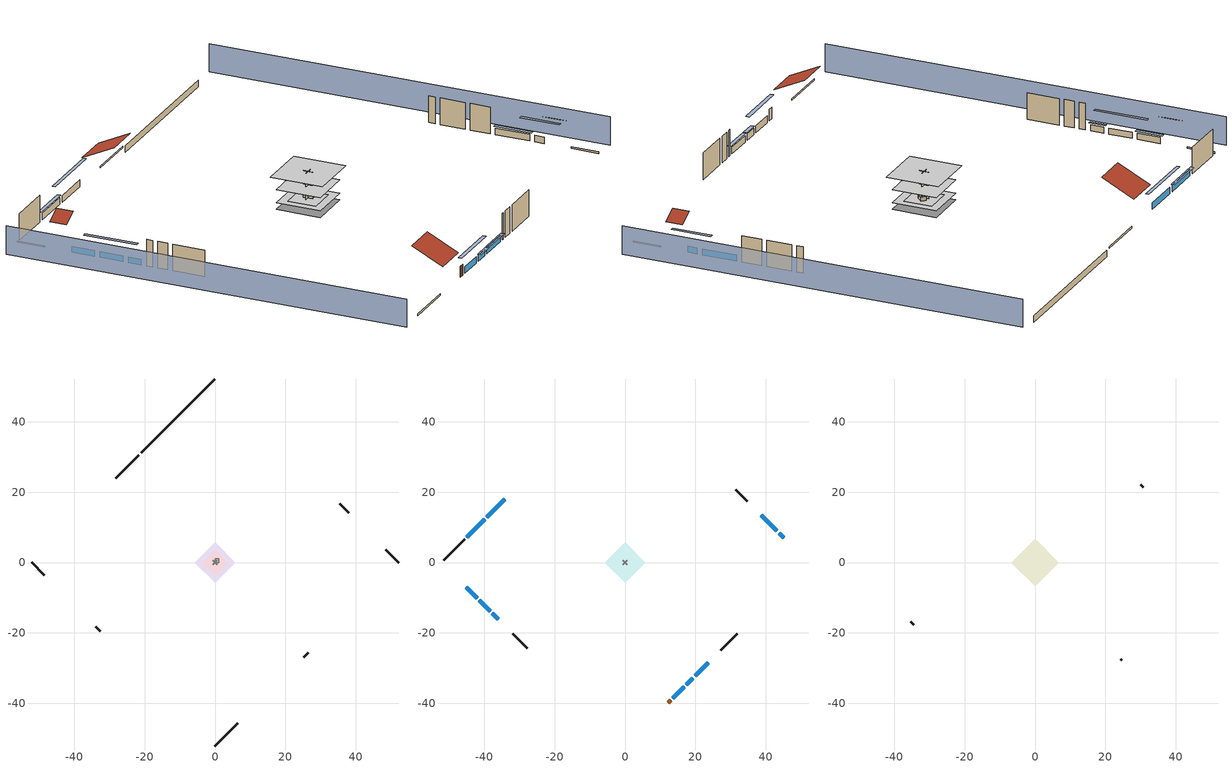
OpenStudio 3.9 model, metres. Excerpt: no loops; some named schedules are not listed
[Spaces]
garage 1
 floor foundation (Slab1 construction): -3.66,0 0,3.66 3.66,0 0,-3.66 z0
 wall outside (Wall1 construction): 38.02,14.15 35.43,16.73 z0.3:5.18
 wall outside (Wall2 construction): 25.26,-26.91 26.55,-25.62 z0.3:5.18
 wall outside (Wall12 construction): -33.88,-18.29 -32.58,-19.58 z0.3:5.18
 wall to conditioned space 1 (Wall5 construction Reversed): 0.65,0.65 -0.65,-0.65 z0.3:5.18
 wall to conditioned space 1 (Wall6 construction Reversed): -0.65,0.65 0.65,-0.65 z0.3:5.18
crawlspace - vented 1
 floor foundation (Slab2 construction): -5.72,0 0,5.72 5.72,0 0,-5.72 z-0.91
 wall outside (RimJoist1 construction): -21.69,30.47 -28.18,23.99 z0.3:0.61
 wall outside (RimJoist2 construction): 52.17,0 48.57,3.6 z0.3:0.61
 wall outside (RimJoist3 construction): 0,-52.17 6.49,-45.68 z0.3:0.61
 wall outside (RimJoist4 construction): -52.17,0 -48.57,-3.6 z0.3:0.61
 wall foundation (FoundationWall1 construction): 0,52.17 -21.04,31.13 z-0.91:0.3
central ac and furnace airloop ret air space
 floor adiabatic (AdiabaticConst): 0,0 0,1 1,1 1,0 z0
 wall adiabatic (AdiabaticConst): 0,1 0,0 1,0 1,1 0,1 z0:1
 ceiling adiabatic (AdiabaticConst): 1,0 1,1 0,1 0,0 z1
conditioned space 1
 floor to crawlspace - vented 1 (Floor1 construction): -5.72,0 0,5.72 5.72,0 0,-5.72 z0.3
 floor to garage 1 (Floor2 construction): -3.66,0 0,3.66 3.66,0 0,-3.66 z0.3
 floor adiabatic (AdiabaticFloorConstruction): -5.72,0 0,5.72 5.72,0 0,-5.72 z2.74
 wall outside (Wall3 construction): -45.61,6.56 -51.51,0.66 z0.3:5.18
 wall outside (Wall4 construction): 34.78,17.39 31.5,20.67 z0.3:5.18
 wall outside (Wall7 construction): 27.21,-24.96 31.93,-20.24 z0.3:5.18
 wall outside (Wall8 construction): -31.93,-20.24 -27.74,-24.42 z0.3:5.18
 wall outside (AdiabaticWallConstruction): -34.19,17.98 -39.24,12.92 / -39.9,12.27 -44.95,7.21 / 13.6,-38.57 16.82,-35.34 z0.3:1.52; 45.09,7.07 43.8,8.36 / 43.15,9.02 38.68,13.49 / 19.91,-32.26 23.7,-28.47 z0.3:1.49; 17.48,-34.69 19.25,-32.91 / -41.4,-10.77 -38.36,-13.8 / -45.09,-7.07 -42.06,-10.11 z0.3:1.43; -37.71,-14.46 -35.98,-16.18 z0.3:1.4
 wall outside (AdiabaticWallConstruction 1): 12.29,-39.87 12.94,-39.23 z0.3:2.34
 window (WindowConstruction): -34.19,17.98 -39.24,12.92 z0.3:1.52
 window (WindowConstruction 1): -39.9,12.27 -44.95,7.21 z0.3:1.52
 window (WindowConstruction 2): 45.09,7.07 43.8,8.36 z0.3:1.49
 window (WindowConstruction 3): 43.15,9.02 38.68,13.49 z0.3:1.49
 window (WindowConstruction 4): 13.6,-38.57 16.82,-35.34 z0.3:1.52
 window (WindowConstruction 5): 17.48,-34.69 19.25,-32.91 z0.3:1.43
 window (WindowConstruction 6): 19.91,-32.26 23.7,-28.47 z0.3:1.49
 window (WindowConstruction 7): -41.4,-10.77 -38.36,-13.8 z0.3:1.43
 window (WindowConstruction 8): -37.71,-14.46 -35.98,-16.18 z0.3:1.4
 window (WindowConstruction 9): -45.09,-7.07 -42.06,-10.11 z0.3:1.43
 door (Door): 12.29,-39.87 12.94,-39.23 z0.3:2.34
 ceiling adiabatic (AdiabaticFloorConstruction): 0,-5.72 5.72,0 0,5.72 -5.72,0 z2.74
attic - vented 1
 floor to conditioned space 1 (Floor3 construction Reversed): -6.79,0 0,6.79 6.79,0 0,-6.79 z5.18
 wall outside (Wall9 construction): 30.84,21.32 30.05,22.12 z0.3:5.18
 wall outside (Wall10 construction): -35.33,-16.84 -34.53,-17.63 z0.3:5.18
 wall outside (Wall11 construction): 24.36,-27.81 24.6,-27.57 z0.3:5.18
 roof outside (Roof1 construction): -33.53,18.63,5.18 -29.33,14.43,8.15 -24.64,19.13,8.15 -28.84,23.33,5.18
 roof outside (Roof2 construction): 45.75,6.42,5.18 43.81,4.48,6.55 45.98,2.32,6.55 47.91,4.26,5.18
 roof outside (Roof3 construction): -45.75,-6.42,5.18 -43.81,-4.48,6.55 -45.98,-2.32,6.55 -47.91,-4.26,5.18
 roof outside (Roof4 construction): 11.64,-40.53,5.18 7.62,-36.51,8.02 3.13,-41,8.02 7.14,-45.02,5.18
shading: -55.4,-3.23 -3.23,-55.4 / 55.4,3.23 3.23,55.4 z0:5.18; -41.18,10.98 -32.25,19.92 -32.68,20.35 -41.61,11.41 z4.27; -45.17,7 -39.68,12.48 -40.12,12.91 -45.6,7.43 z1.83; 41.86,10.3 47.03,5.14 47.46,5.57 42.3,10.73 z4.24; 38.46,13.71 43.36,8.8 43.79,9.23 38.89,14.14 z1.8; 18.76,-33.4 11.66,-40.51 12.09,-40.94 19.19,-33.83 z4.27; 19.47,-32.7 17.27,-34.9 17.7,-35.33 19.9,-33.13 z1.74; 23.92,-28.25 19.69,-32.47 20.12,-32.9 24.35,-28.68 z1.8; -36.43,-15.74 -43.34,-8.83 -43.77,-9.26 -36.86,-16.17 z4.18; -35.77,-16.4 -37.92,-14.24 -38.35,-14.67 -36.2,-16.83 z1.71; -41.84,-10.33 -45.31,-6.86 -45.74,-7.29 -42.27,-10.76 z1.74
[Site]
Portland Intl Arpt_OR: Latitude {deg}=45.59; Longitude {deg}=-122.6; Time Zone {hr}=-8; Elevation {m}=33; Terrain=Suburbs; Keep Site Location Information=Yes
[Site:GroundTemperature:Shallow]
10.2558, 8.96328, 8.85977, 9.47314, 11.9355, 14.3863, 16.5111, 17.8571, 17.9714, 16.8767, 14.8061, 12.4304
[Site:WaterMainsTemperature]
Calculation Method=Schedule; Temperature Schedule=mains temperature schedule
[Building]
Building 1
[Material] Roughness=Rough
Name | Thickness {m} | Conductivity {W/m-K} | Density {kg/m3} | Specific Heat {J/kg-K} | Thermal Absorptance | Solar Absorptance | Visible Absorptance
asphalt or fiberglass shingles | 0.00635 | 0.162714 | 1121.4 | 1465.45 | 0.9 | 0.85 | 0.85
roof rigid ins | 0.00281632 | 0.029427 | 32.04 | 1214.23 | 0.9 | 0.7 | 0.7
osb sheathing 0.5 in. | 0.0127 | 0.115458 | 512.64 | 1214.23 | 0.9 | 0.6 | 0.6
wood siding | 0.0254 | 0.102417 | 544.68 | 1172.36 | 0.9 | 0.85 | 0.85
osb sheathing 0.5 in. 1 | 0.0127 | 0.115458 | 512.64 | 1214.23 | 0.9 | 0.7 | 0.7
wall stud and cavity | 0.1397 | 0.727959 | 139.0536 | 1170.24 | 0.9 | 0.6 | 0.6
wall stud and cavity 1 | 0.1397 | 0.0951301 | 139.0536 | 1170.24 | 0.9 | 0.7 | 0.7
gypsum board | 0.0127 | 0.160291 | 801 | 837.4 | 0.9 | 0.6 | 0.6
osb sheathing 0.5 in. 2; osb sheathing 0.5 in. 3 | 0.0127 | 0.115458 | 512.64 | 1214.23
wall stud and cavity 2 | 0.1397 | 0.0856282 | 139.0536 | 1170.24 | 0.9 | 0.7 | 0.7
rim joist stud and cavity | 0.0508 | 0.178688 | 50.32683 | 1063.81 | 0.9 | 0.6 | 0.6
floor stud and cavity | 0.1397 | 0.0972396 | 92.3553 | 1139.71 | 0.9 | 0.7 | 0.7
floor rigid ins | 0.051816 | 0.029427 | 32.04 | 1214.23 | 0.9 | 0.7 | 0.7
osb sheathing 0.75 in. | 0.01905 | 0.115458 | 512.64 | 1214.23 | 0.9 | 0.7 | 0.7
floor covering | 0.0127 | 0.0433444 | 54.468 | 1339.84 | 0.9 | 0.6 | 0.6
ceiling loosefill ins | 0.0846667 | 0.0480833 | 16.02 | 1046.75 | 0.9 | 0.7 | 0.7
ceiling stud and cavity | 0.1397 | 0.0920385 | 65.682 | 1177.47 | 0.9 | 0.7 | 0.7
concrete 4.0 in. | 0.1016 | 1.803125 | 2242.8 | 837.4 | 0.9 | 0.7 | 0.7
concrete 8.0 in. | 0.2032 | 1.803125 | 2242.8 | 837.4 | 0.9 | 0.7 | 0.7
soil 0.5 in. | 0.0127 | 1.3848 | 1842.3 | 418.7 | 0.9 | 0.7 | 0.7
wood siding 1; wood siding 2 | 0.0254 | 0.102417 | 544.68 | 1172.36
wall rigid ins; floor rigid ins 1 | 0.512978 | 0.029427 | 32.04 | 1214.23 | 0.9 | 0.7 | 0.7
wall stud and cavity 3 | 0.0889 | 0.380278 | 52.3479 | 1209.89 | 0.9 | 0.7 | 0.7
door material | 0.04445 | 0.0612267 | 512.64 | 1214.23 | 0.9 | 0.7 | 0.7
floor stud and cavity 1 | 0.1397 | 1.75129 | 37.0049 | 1207.88 | 0.9 | 0.7 | 0.7
wall stud and cavity 4 | 0.0889 | 0.391764 | 83.0341 | 1211.67 | 0.9 | 0.7 | 0.7
furniture material conditioned space 1; furniture material garage 1 | 0.1524 | 0.115458 | 640.8 | 1214.23 | 0.9 | 0.6 | 0.6
[Construction]
Roof1 construction; Roof2 construction; Roof3 construction; Roof4 construction: asphalt or fiberglass shingles, roof rigid ins, osb sheathing 0.5 in.
Wall1 construction; Wall2 construction: wood siding, osb sheathing 0.5 in. 1, wall stud and cavity
Wall3 construction; Wall4 construction: wood siding, osb sheathing 0.5 in. 1, wall stud and cavity 1, gypsum board
Wall5 construction Reversed: gypsum board, wall stud and cavity 2, osb sheathing 0.5 in. 2
Wall6 construction Reversed: gypsum board, wall stud and cavity 2, osb sheathing 0.5 in. 3
Wall7 construction; Wall8 construction: wood siding, osb sheathing 0.5 in. 3, wall stud and cavity 1, gypsum board
Wall9 construction; Wall10 construction; Wall11 construction; Wall12 construction: wood siding, osb sheathing 0.5 in. 3, wall stud and cavity
RimJoist1 construction; RimJoist2 construction; RimJoist3 construction; RimJoist4 construction: wood siding, rim joist stud and cavity
Floor1 construction; Floor2 construction: floor stud and cavity, floor rigid ins, osb sheathing 0.75 in., floor covering
Floor3 construction Reversed: gypsum board, ceiling stud and cavity, ceiling loosefill ins
Slab1 construction: concrete 4.0 in.
FoundationWall1 construction: concrete 8.0 in.
Slab2 construction: soil 0.5 in.
WindowConstruction; WindowConstruction 1; WindowConstruction 2; WindowConstruction 3; WindowConstruction 4; WindowConstruction 5; WindowConstruction 6; WindowConstruction 7; WindowConstruction 8; WindowConstruction 9: WindowMaterial
AdiabaticWallConstruction: wood siding 1, wall rigid ins, wall stud and cavity 3, gypsum board
Door: door material
AdiabaticWallConstruction 1: wood siding 2, wall rigid ins, wall stud and cavity 3, gypsum board
AdiabaticFloorConstruction: floor stud and cavity 1, floor rigid ins 1, osb sheathing 0.75 in., floor covering
PartitionWallConstruction: gypsum board, wall stud and cavity 4, gypsum board
furniture construction conditioned space 1: furniture material conditioned space 1
furniture construction garage 1: furniture material garage 1
AdiabaticConst: Adiabatic
[WindowMaterial:SimpleGlazingSystem]
WindowMaterial: U-Factor {W/m2-K}=4.76952; Solar Heat Gain Coefficient=0.63
[Material:NoMass]
Adiabatic: Roughness=Rough; Thermal Resistance {m2-K/W}=176.1
[ThermalZone] Multiplier=1; Use Ideal Air Loads=No
Name | Volume {m3} | Thermostat
conditioned space | 384.656 | conditioned space temperature setpoint
attic - vented | 66.0439
garage | 65.242
crawlspace - vented | 79.8535
central ac and furnace airloop ret air zone | 1
[Sizing:Zone] Zone Cooling Design Supply Air Temperature Input Method=SupplyAirTemperature; Zone Cooling Design Supply Air Temperature {C}=14; Zone Cooling Design Supply Air Temperature Difference {deltaC}=11.11; Zone Heating Design Supply Air Temperature Input Method=SupplyAirTemperature; Zone Heating Design Supply Air Temperature {C}=40; Zone Heating Design Supply Air Temperature Difference {deltaC}=11.11; Zone Cooling Design Supply Air Humidity Ratio {kg-H2O/kg-air}=0.0085; Zone Heating Design Supply Air Humidity Ratio {kg-H2O/kg-air}=0.008; Cooling Design Air Flow Method=DesignDay; Heating Design Air Flow Method=DesignDay; Account for Dedicated Outdoor Air System=No; Dedicated Outdoor Air System Control Strategy=NeutralSupplyAir; Dedicated Outdoor Air Low Setpoint Temperature for Design {C}=autosize; Dedicated Outdoor Air High Setpoint Temperature for Design {C}=autosize; Zone Load Sizing Method=Sensible Load Only No Latent Load; Zone Latent Cooling Design Supply Air Humidity Ratio Input Method=HumidityRatioDifference; Zone Cooling Design Supply Air Humidity Ratio Difference {kgWater/kgDryAir}=0.005; Zone Latent Heating Design Supply Air Humidity Ratio Input Method=HumidityRatioDifference; Zone Humidification Design Supply Air Humidity Ratio Difference {kgWater/kgDryAir}=0.005; Sizing Option=Coincident
attic - vented; garage; crawlspace - vented; central ac and furnace airloop ret air zone
[Space]
Name | Thermal Zone | Volume {m3}
conditioned space 1 | conditioned space | 384.656
attic - vented 1 | attic - vented | 66.0439
garage 1 | garage | 65.242
crawlspace - vented 1 | crawlspace - vented | 79.8535
central ac and furnace airloop ret air space | central ac and furnace airloop ret air zone
[ThermostatSetpoint:DualSetpoint]
conditioned space temperature setpoint: Heating Setpoint Temperature Schedule=heating setpoint; Cooling Setpoint Temperature Schedule=cooling setpoint; Temperature Difference Between Cutout And Setpoint {deltaC}=0
[Foundation:Kiva] Wall Depth Below Slab {m}=0.2032
Name | Initial Indoor Air Temperature {C} | Wall Height Above Grade {m}
Foundation Kiva 1 | 13.4258 | 0.1016
Foundation Kiva 2 | 7.91658 | 0.3048
[Foundation:Kiva:Settings]
Soil Conductivity {W/m-K}=1.3848; Soil Density {kg/m3}=1842.3; Soil Specific Heat {J/kg-K}=418.7; Ground Solar Absorptivity=0.9; Ground Thermal Absorptivity=0.9; Ground Surface Roughness {m}=0.03; Far-Field Width {m}=40; Deep-Ground Boundary Condition=ZeroFlux; Deep-Ground Depth {m}=40; Minimum Cell Dimension {m}=0.2; Maximum Cell Growth Coefficient=3; Simulation Timestep=Timestep
[SurfaceProperty:ExposedFoundationPerimeter] Exposed Perimeter Calculation Method=TotalExposedPerimeter
Name | Total Exposed Perimeter {m}
Slab1 | 14.6304
Slab2 | 29.74848
[SurfaceProperty:IncidentSolarMultiplier] Incident Solar Multiplier=1; Incident Solar Multiplier Schedule=trans schedule winter=0.85 summer=0.7
Window1; Window2; Window3; Window4; Window5; Window6; Window7; Window8; Window9; Window10
[InternalMass:Definition] Design Level Calculation Method=SurfaceArea
Name | Construction | Surface Area {m2}
partition wall mass | PartitionWallConstruction | 157.749
furniture mass conditioned space 1 | furniture construction conditioned space 1 | 63.09974
furniture mass garage 1 | furniture construction garage 1 | 2.67561
[InternalMass] Multiplier=1
Name | Internal Mass Definition | Space or SpaceType
partition wall mass | partition wall mass | conditioned space 1
furniture mass conditioned space 1 | furniture mass conditioned space 1 | conditioned space 1
furniture mass garage 1 | furniture mass garage 1 | garage 1
[Fan:SystemModel]
central ac and furnace supply fan: Availability Schedule=Always On Discrete; Design Maximum Air Flow Rate {m3/s}=0.942007; Speed Control Method=Discrete; Electric Power Minimum Flow Rate Fraction=0.2; Design Pressure Rise {Pa}=500; Motor Efficiency=1; Motor In Air Stream Fraction=1; Design Electric Power Consumption {W}=autosize; Design Power Sizing Method=PowerPerFlow; Electric Power Per Unit Flow Rate {W/(m3/s)}=794.58; Electric Power Per Unit Flow Rate Per Unit Pressure {W-s/m3-Pa}=1.66667; Fan Total Efficiency=0.7; Motor Loss Radiative Fraction=0; Speed Flow Fraction 1=0.75551; Speed Electric Power Fraction 1=0.43124; Speed Flow Fraction 2=1; Speed Electric Power Fraction 2=1
[EnergyManagementSystem:Sensor]
Name | Output Variable or Output Meter Index Key | Output Variable or Output Meter
central_ac_and_furnace_supply_fan_s; central_ac_and_furnace_supply_fan_s_1 | central ac and furnace supply fan | Fan Electricity Energy
water_heater_amb_temp | garage | Zone Mean Air Temperature
water_heater_amb_rh | garage | Zone Air Relative Humidity
water_heater_T_set | water heater setpoint | Schedule Value
out_pb_s |  | Site Outdoor Air Barometric Pressure
out_wt_s |  | Site Outdoor Air Humidity Ratio
site_vw_s |  | Site Wind Speed
cool_season | cooling season schedule | Schedule Value
central_ac_and_furnace_airloop_Fan_RTF_s | central ac and furnace supply fan | Fan Runtime Fraction Speed 1
central_ac_and_furnace_airloop_Fan_RTF_s_1 | central ac and furnace supply fan | Fan Runtime Fraction Speed 2
central_ac_and_furnace_airloop_AH_MFR_s | Node 7 | System Node Mass Flow Rate
central_ac_and_furnace_airloop_AH_VFR_s | Node 7 | System Node Current Density Volume Flow Rate
central_ac_and_furnace_airloop_AH_Tout_s | Node 7 | System Node Temperature
central_ac_and_furnace_airloop_AH_Wout_s | Node 7 | System Node Humidity Ratio
central_ac_and_furnace_airloop_RA_T_s | Node 10 | System Node Temperature
central_ac_and_furnace_airloop_Ra_W_s | Node 10 | System Node Humidity Ratio
central_ac_and_furnace_airloop_0_DZ_T_s | crawlspace - vented | Zone Air Temperature
central_ac_and_furnace_airloop_0_DZ_W_s | crawlspace - vented | Zone Mean Air Humidity Ratio
natural_vent_s | natural vent schedule | Schedule Value
htg_sp_s | heating setpoint | Schedule Value
clg_sp_s | cooling setpoint | Schedule Value
mech_vent_range_fan_0_sch_s | mech vent range fan 0 schedule | Schedule Value
mech_vent_bath_fan_0_sch_s | mech vent bath fan 0 schedule | Schedule Value
clothes_dryer_exhaust_0_sch_s | clothes_dryer | Schedule Value
[ElectricEquipment:Definition] Design Level Calculation Method=EquipmentLevel
Name | Design Level {W} | Fraction Latent | Fraction Radiant | Fraction Lost
ceiling fan | 16.7833 | 0 | 0.558 | 0
clothes washer | 296.856 | 0.03 | 0.162 | 0.7
clothes dryer | 2974.67 | 0.015 | 0.081 | 0.85
dishwasher | 560.724 | 0.3 | 0.18 | 0.4
fridge | 43.7215 | 0 | 0.6 | 0
freezer | 194.914 | 0 | 0.6 | 0
cooking range | 1474.45 | 0.08 | 0.432 | 0.2
misc tv | 742.849 | 0 | 0.6 | 0
misc plug loads | 410.521 | 0.021 | 0.558 | 0.049
whole house fan; mech vent house fan | 0 | 0 | 0 | 1
mech vent house fan cfis | 0 | 0 | 0 | 0
mech vent range fan 0; mech vent bath fan 0 | 30 | 0 | 0 | 1
[ElectricEquipment]
Name | Electric Equipment Definition | Space or SpaceType | Schedule
ceiling fan | ceiling fan | conditioned space 1 | ceiling_fan
clothes washer | clothes washer | conditioned space 1 | clothes_washer
clothes dryer | clothes dryer | conditioned space 1 | clothes_dryer
dishwasher | dishwasher | conditioned space 1 | dishwasher
fridge | fridge | conditioned space 1 | fridge schedule
freezer | freezer | garage 1 | freezer schedule
cooking range | cooking range | conditioned space 1 | cooking_range
misc tv | misc tv | conditioned space 1 | plug_loads_tv
misc plug loads | misc plug loads | conditioned space 1 | plug_loads_other
whole house fan | whole house fan | conditioned space 1 | Always On Discrete
mech vent house fan | mech vent house fan | conditioned space 1 | mech vent house fan schedule
mech vent house fan cfis | mech vent house fan cfis | conditioned space 1 | mech vent house fan cfis schedule
mech vent range fan 0 | mech vent range fan 0 | conditioned space 1 | mech vent range fan 0 schedule
mech vent bath fan 0 | mech vent bath fan 0 | conditioned space 1 | mech vent bath fan 0 schedule
[OtherEquipment:Definition] Design Level Calculation Method=EquipmentLevel
Name | Design Level {W} | Fraction Latent | Fraction Radiant | Fraction Lost
water heater sens; central ac and furnace airloop_0 SupSensLkToCond; central ac and furnace airloop_0 SupCondToLv; central ac and furnace airloop_0 RetCondToRP; central ac and furnace airloop_0 RetSensLkToRP; central ac and furnace airloop_0 SupCondToDZ; central ac and furnace airloop_0 RetCondToDZ; central ac and furnace airloop_0 SupSensLkToDZ; mech vent house fan sensible load | 0 | 0 | 0 | 0
water heater lat; central ac and furnace airloop_0 SupLatLkToCond; central ac and furnace airloop_0 RetLatLkToRP; central ac and furnace airloop_0 SupLatLkToDZ; mech vent house fan latent load | 0 | 1 | 0 | 0
water heater energy adjustment1 | 0.01 | 0 | 0 | 1
clothes dryer 2 | 0 | 0.015 | 0.081 | 0.85
cooking range 2 | 0 | 0.08 | 0.432 | 0.2
general water use sensible | -79.8895 | 0 | 0.6 | 0
general water use latent | 81.0615 | 1 | 0 | 0
[OtherEquipment]
Name | Other Equipment Definition | Space or SpaceType | Schedule | Fuel Type
water heater sens | water heater sens | garage 1 | Always On Discrete
water heater lat | water heater lat | garage 1 | Always On Discrete
water heater energy adjustment1 | water heater energy adjustment1 | garage 1 | Always On Discrete | Electricity
clothes dryer 1 | clothes dryer 2 | conditioned space 1 | clothes_dryer | Electricity
cooking range 1 | cooking range 2 | conditioned space 1 | cooking_range | Electricity
general water use sensible | general water use sensible | conditioned space 1 | general water use schedule
general water use latent | general water use latent | conditioned space 1 | general water use schedule
central ac and furnace airloop_0 SupSensLkToCond | central ac and furnace airloop_0 SupSensLkToCond | conditioned space 1 | Always On Discrete
central ac and furnace airloop_0 SupLatLkToCond | central ac and furnace airloop_0 SupLatLkToCond | conditioned space 1 | Always On Discrete
central ac and furnace airloop_0 SupCondToLv | central ac and furnace airloop_0 SupCondToLv | conditioned space 1 | Always On Discrete
central ac and furnace airloop_0 RetCondToRP | central ac and furnace airloop_0 RetCondToRP | central ac and furnace airloop ret air space | Always On Discrete
central ac and furnace airloop_0 RetSensLkToRP | central ac and furnace airloop_0 RetSensLkToRP | central ac and furnace airloop ret air space | Always On Discrete
central ac and furnace airloop_0 RetLatLkToRP | central ac and furnace airloop_0 RetLatLkToRP | central ac and furnace airloop ret air space | Always On Discrete
central ac and furnace airloop_0 SupCondToDZ | central ac and furnace airloop_0 SupCondToDZ | crawlspace - vented 1 | Always On Discrete
central ac and furnace airloop_0 RetCondToDZ | central ac and furnace airloop_0 RetCondToDZ | crawlspace - vented 1 | Always On Discrete
central ac and furnace airloop_0 SupSensLkToDZ | central ac and furnace airloop_0 SupSensLkToDZ | crawlspace - vented 1 | Always On Discrete
central ac and furnace airloop_0 SupLatLkToDZ | central ac and furnace airloop_0 SupLatLkToDZ | crawlspace - vented 1 | Always On Discrete
mech vent house fan sensible load | mech vent house fan sensible load | conditioned space 1 | Always On Discrete
mech vent house fan latent load | mech vent house fan latent load | conditioned space 1 | Always On Discrete
[WaterUse:Equipment:Definition]
Name | Peak Flow Rate {m3/s}
clothes washer | 3.31676e-06
dishwasher | 1.06447e-05
[Lights:Definition] Design Level Calculation Method=LightingLevel; Fraction Radiant=0.6; Fraction Visible=0.2; Return Air Fraction=0
Name | Lighting Level {W}
interior lighting | 284.807
garage lighting | 9.98471
[Lights] Fraction Replaceable=1
Name | Lights Definition | Space or SpaceType | Schedule
interior lighting | interior lighting | conditioned space 1 | lighting_interior
garage lighting | garage lighting | garage 1 | lighting_garage
[Exterior:Lights:Definition]
exterior lighting: Design Level {W}=7.09205
[Exterior:Lights]
exterior lighting: Exterior Lights Definition=exterior lighting; Schedule=exterior lighting schedule
[People:Definition]
occupants: Number of People Calculation Method=People; Number of People {people}=4; Fraction Radiant=0.314171; Sensible Heat Fraction=0.56303; Carbon Dioxide Generation Rate {m3/s-W}=0; Enable ASHRAE 55 Comfort Warnings=No; Mean Radiant Temperature Calculation Type=EnclosureAveraged
[People]
occupants: People Definition=occupants; Space or SpaceType=conditioned space 1; Number of People Schedule=occupants; Activity Level Schedule=occupants activity schedule; Multiplier=1
[ZoneMixing] Schedule=Always On Continuous; Design Flow Rate Calculation Method=Flow/Zone; Design Flow Rate {m3/s}=0
Name | Zone or Space | Source Zone or Space
central ac and furnace airloop_0 ZoneMixDZToCond mix | conditioned space | crawlspace - vented
central ac and furnace airloop_0 ZoneMixCondToDZ mix | crawlspace - vented | conditioned space
whole house fan mix | attic - vented | conditioned space
[SpaceInfiltration:DesignFlowRate] Schedule=Always On Discrete
Name | Space or SpaceType | Design Flow Rate Calculation Method | Design Flow Rate {m3/s} | Air Changes per Hour {1/hr} | Constant Term Coefficient | Temperature Term Coefficient | Velocity Term Coefficient | Velocity Squared Term Coefficient
natural vent flow; whole house fan flow; infil flow | conditioned space 1 | Flow/Space | 0
infil crawlspace - vented 1 | crawlspace - vented 1 | AirChanges/Hour |  | 2.6013 | 1 | 0 | 0 | 0
crawlspace_vented 1 duct leakage imbalance infil flow | crawlspace - vented 1 | Flow/Space | 0
[SpaceInfiltration:EffectiveLeakageArea] Schedule=Always On Discrete
Name | Space or SpaceType | Effective Air Leakage Area {cm2} | Stack Coefficient | Wind Coefficient
infil garage 1 | garage 1 | 339.796 | 0.000129147 | 4.64657e-05
infil attic - vented 1 | attic - vented 1 | 3074.78 | 0.000149348 | 4.23702e-05
